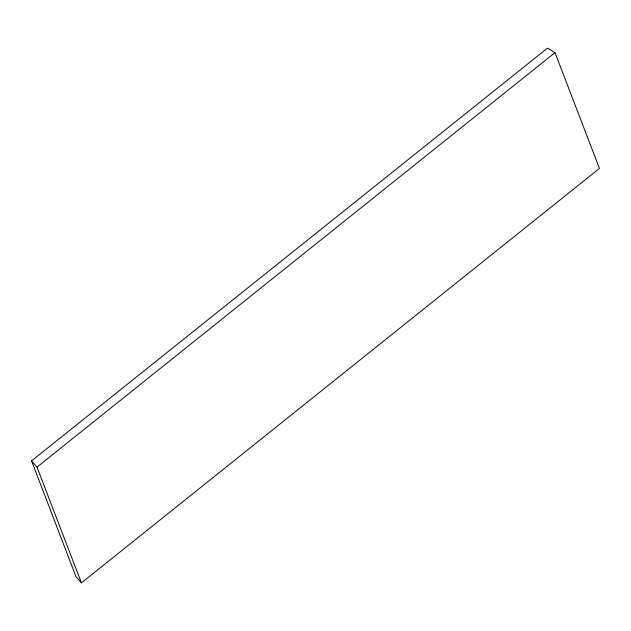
<?xml version="1.0" encoding="UTF-8"?>
<svg xmlns="http://www.w3.org/2000/svg" width="631" height="631" viewBox="0 0 631 631"><rect width="100%" height="100%" fill="white"/><g stroke="black" fill="none" stroke-linecap="round" stroke-linejoin="round"><path stroke-width="0.95" d="M31.55 460.89L547.456 48.137L555.012 52.649L599.45 168.422L81.438 582.863L75.988 576.663L31.55 460.89L36.992 467.09L81.438 582.863M36.992 467.09L555.012 52.649"/></g></svg>
